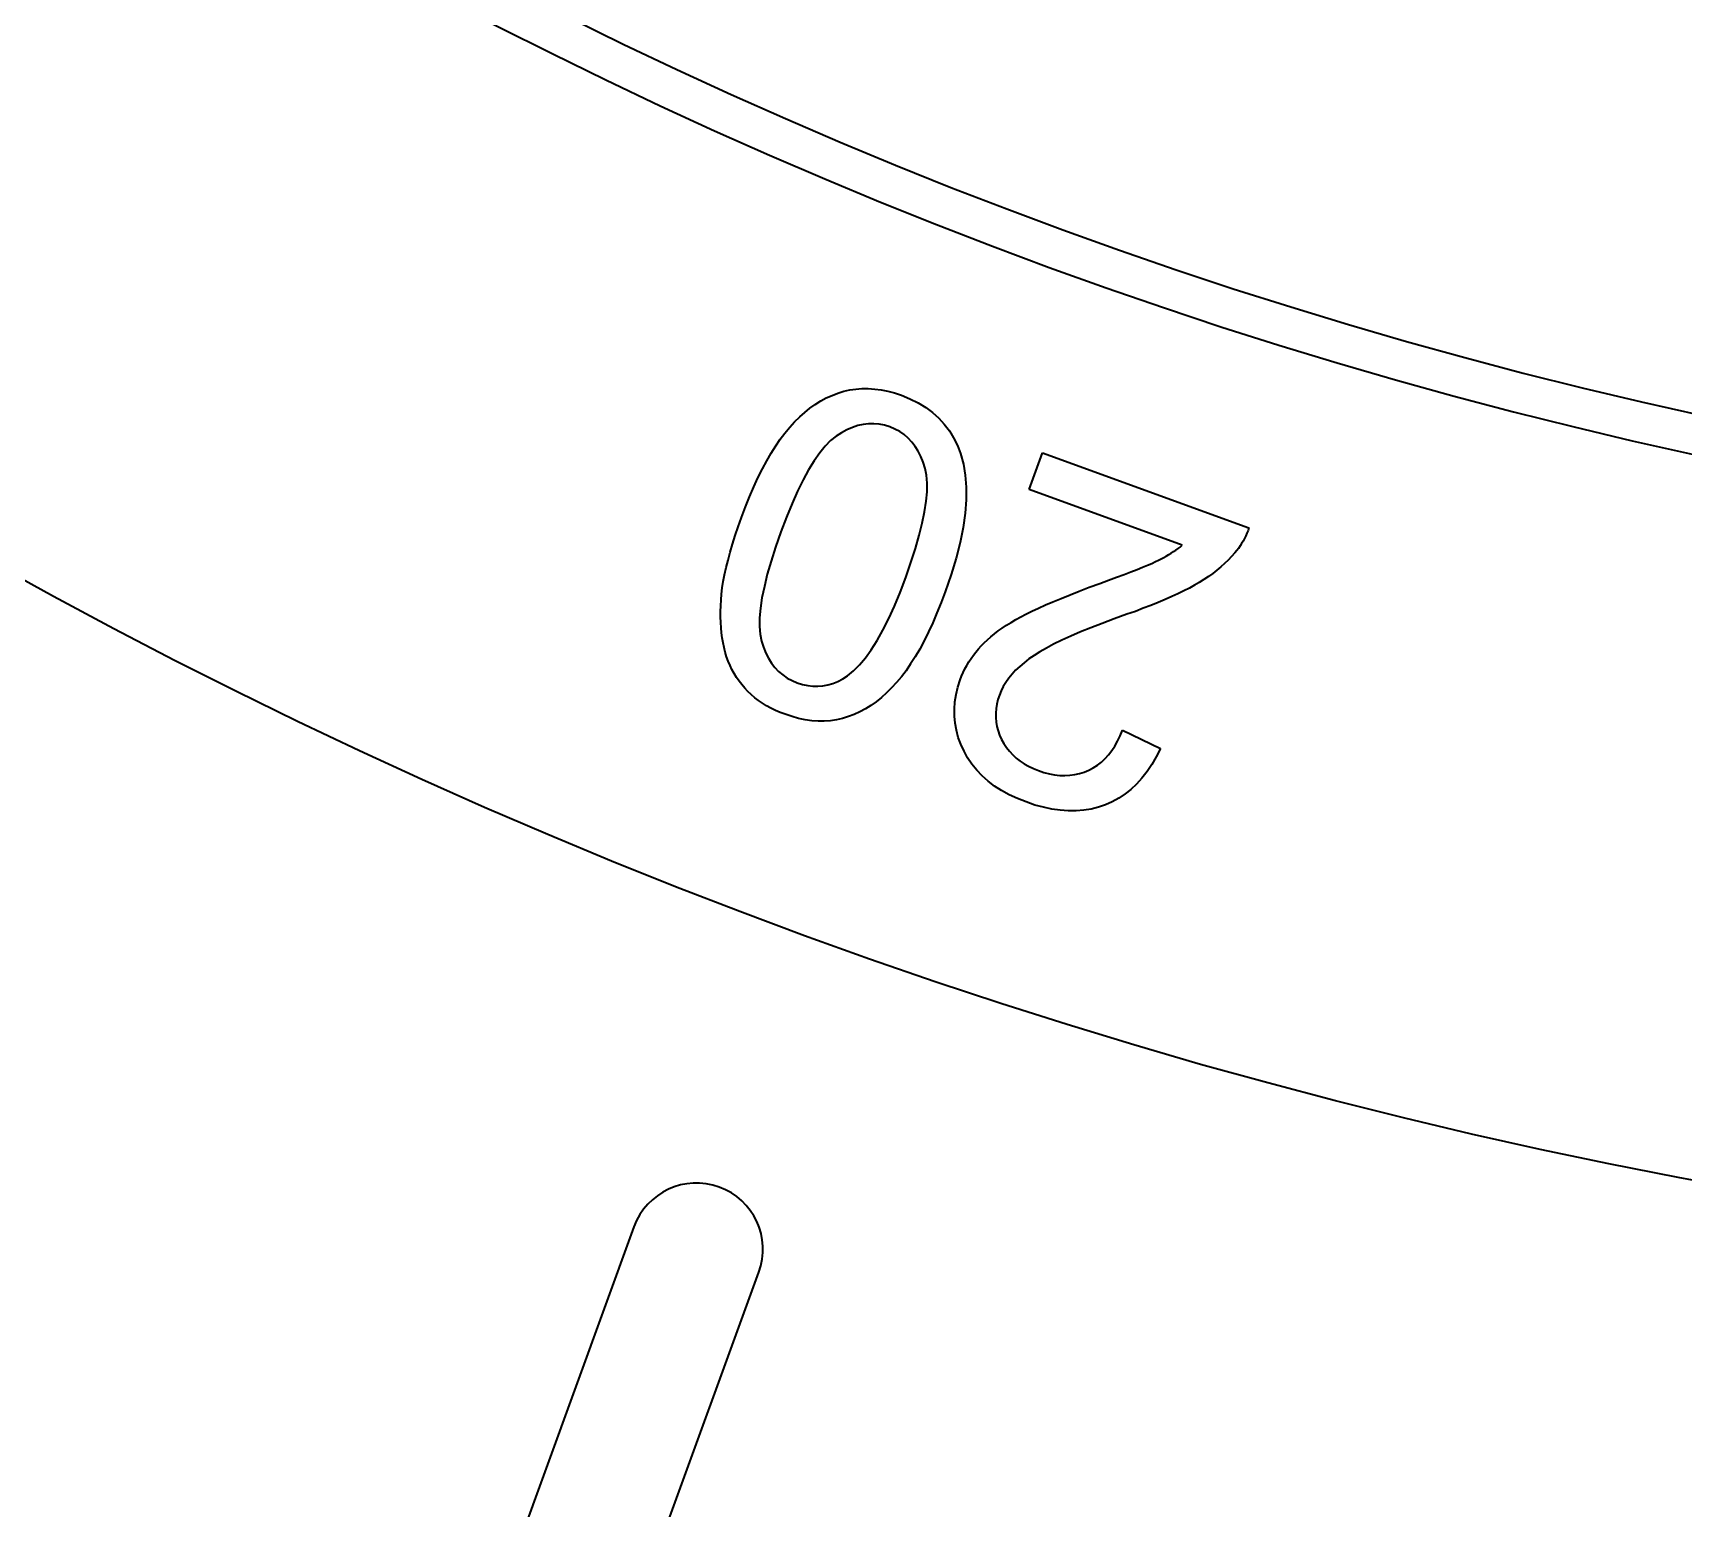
# Model space of a CAD drawing. Extents: x 0 to 297, y 0 to 210.
# Drawn here: x 202.49 to 214.9, y 54.27 to 65.37 of the extents above; entities that cross this region are included whole.
import ezdxf

# ---------------------------------------------------------------- set-up
doc = ezdxf.new("R2010")
doc.units = 0

msp = doc.modelspace()

# ---------------------------------------------------------------- linework, layer by layer
at = {"color": 7, "lineweight": 35, "ltscale": 0.001156}
for p, q in [((208.583, 62.673), (208.628, 62.683)), ((208.618, 60.227), (208.574, 60.213))]:
    msp.add_line(p, q, dxfattribs=at)
at = {"color": 7, "lineweight": 35, "ltscale": 0.001159}
for p, q in [((208.628, 62.683), (208.674, 62.69)), ((208.538, 62.659), (208.583, 62.673))]:
    msp.add_line(p, q, dxfattribs=at)
at = {"color": 7, "lineweight": 35, "ltscale": 0.001168}
msp.add_line((208.674, 62.69), (208.72, 62.694), dxfattribs=at)
at = {"color": 7, "lineweight": 35, "ltscale": 0.001184}
msp.add_line((208.72, 62.694), (208.767, 62.694), dxfattribs=at)
at = {"color": 7, "lineweight": 35, "ltscale": 0.001206}
msp.add_line((208.767, 62.694), (208.816, 62.69), dxfattribs=at)
at = {"color": 7, "lineweight": 35, "ltscale": 0.001234}
for p, q in [((208.816, 62.69), (208.865, 62.683)), ((209.953, 60.998), (209.997, 61.019))]:
    msp.add_line(p, q, dxfattribs=at)
at = {"color": 7, "lineweight": 35, "ltscale": 0.001269}
msp.add_line((208.865, 62.683), (208.914, 62.673), dxfattribs=at)
at = {"color": 7, "lineweight": 35, "ltscale": 0.001231}
msp.add_line((208.329, 62.546), (208.369, 62.574), dxfattribs=at)
at = {"color": 7, "lineweight": 35, "ltscale": 0.001208}
msp.add_line((208.369, 62.574), (208.41, 62.6), dxfattribs=at)
at = {"color": 7, "lineweight": 35, "ltscale": 0.00119}
msp.add_line((208.41, 62.6), (208.452, 62.623), dxfattribs=at)
at = {"color": 7, "lineweight": 35, "ltscale": 0.001175}
msp.add_line((208.452, 62.623), (208.495, 62.642), dxfattribs=at)
at = {"color": 7, "lineweight": 35, "ltscale": 0.001166}
for p, q in [((208.495, 62.642), (208.538, 62.659)), ((207.664, 61.148), (207.67, 61.194))]:
    msp.add_line(p, q, dxfattribs=at)
at = {"color": 7, "lineweight": 35, "ltscale": 0.001306}
msp.add_line((208.914, 62.673), (208.965, 62.66), dxfattribs=at)
at = {"color": 7, "lineweight": 35, "ltscale": 0.00135}
msp.add_line((208.965, 62.66), (209.016, 62.643), dxfattribs=at)
at = {"color": 7, "lineweight": 35, "ltscale": 0.00177}
msp.add_line((209.016, 62.643), (209.081, 62.616), dxfattribs=at)
at = {"color": 7, "lineweight": 35, "ltscale": 0.001703}
msp.add_line((209.081, 62.616), (209.142, 62.585), dxfattribs=at)
at = {"color": 7, "lineweight": 35, "ltscale": 0.001646}
msp.add_line((209.142, 62.585), (209.199, 62.551), dxfattribs=at)
at = {"color": 7, "lineweight": 35, "ltscale": 0.001362}
msp.add_line((208.177, 62.402), (208.214, 62.443), dxfattribs=at)
at = {"color": 7, "lineweight": 35, "ltscale": 0.001324}
msp.add_line((208.214, 62.443), (208.252, 62.48), dxfattribs=at)
at = {"color": 7, "lineweight": 35, "ltscale": 0.001289}
msp.add_line((208.252, 62.48), (208.29, 62.514), dxfattribs=at)
at = {"color": 7, "lineweight": 35, "ltscale": 0.001258}
for p, q in [((208.29, 62.514), (208.329, 62.546)), ((208.867, 60.371), (208.827, 60.339))]:
    msp.add_line(p, q, dxfattribs=at)
at = {"color": 7, "lineweight": 35, "ltscale": 0.001016}
for p, q in [((208.77, 62.429), (208.729, 62.424)), ((209.095, 62.291), (209.067, 62.321))]:
    msp.add_line(p, q, dxfattribs=at)
at = {"color": 7, "lineweight": 35, "ltscale": 0.001006}
for p, q in [((208.81, 62.429), (208.77, 62.429)), ((208.85, 62.426), (208.81, 62.429))]:
    msp.add_line(p, q, dxfattribs=at)
at = {"color": 7, "lineweight": 35, "ltscale": 0.001601}
for p, q in [((209.199, 62.551), (209.25, 62.513)), ((210.835, 61.041), (210.775, 61.018))]:
    msp.add_line(p, q, dxfattribs=at)
at = {"color": 7, "lineweight": 35, "ltscale": 0.001571}
msp.add_line((209.25, 62.513), (209.297, 62.471), dxfattribs=at)
at = {"color": 7, "lineweight": 35, "ltscale": 0.001554}
msp.add_line((209.297, 62.471), (209.339, 62.426), dxfattribs=at)
at = {"color": 7, "lineweight": 35, "ltscale": 0.001528}
msp.add_line((208.072, 62.262), (208.106, 62.313), dxfattribs=at)
at = {"color": 7, "lineweight": 35, "ltscale": 0.001458}
for p, q in [((208.106, 62.313), (208.141, 62.359)), ((210.785, 59.72), (210.742, 59.68))]:
    msp.add_line(p, q, dxfattribs=at)
at = {"color": 7, "lineweight": 35, "ltscale": 0.001403}
for p, q in [((208.141, 62.359), (208.177, 62.402)), ((210.55, 59.564), (210.497, 59.546))]:
    msp.add_line(p, q, dxfattribs=at)
at = {"color": 7, "lineweight": 35, "ltscale": 0.001317}
msp.add_line((208.525, 62.335), (208.484, 62.302), dxfattribs=at)
at = {"color": 7, "lineweight": 35, "ltscale": 0.00122}
msp.add_line((208.566, 62.361), (208.525, 62.335), dxfattribs=at)
at = {"color": 7, "lineweight": 35, "ltscale": 0.001162}
msp.add_line((208.607, 62.383), (208.566, 62.361), dxfattribs=at)
at = {"color": 7, "lineweight": 35, "ltscale": 0.001112}
msp.add_line((208.648, 62.401), (208.607, 62.383), dxfattribs=at)
at = {"color": 7, "lineweight": 35, "ltscale": 0.00107}
msp.add_line((208.689, 62.415), (208.648, 62.401), dxfattribs=at)
at = {"color": 7, "lineweight": 35, "ltscale": 0.001038}
msp.add_line((208.729, 62.424), (208.689, 62.415), dxfattribs=at)
at = {"color": 7, "lineweight": 35, "ltscale": 0.001019}
for p, q in [((208.89, 62.418), (208.85, 62.426)), ((209.004, 62.37), (208.968, 62.389)), ((208.124, 60.54), (208.158, 60.517))]:
    msp.add_line(p, q, dxfattribs=at)
at = {"color": 7, "lineweight": 35, "ltscale": 0.001041}
for p, q in [((208.93, 62.405), (208.89, 62.418)), ((211.291, 61.258), (211.256, 61.236))]:
    msp.add_line(p, q, dxfattribs=at)
at = {"color": 7, "lineweight": 35, "ltscale": 0.001042}
for p, q in [((208.968, 62.389), (208.93, 62.405)), ((207.657, 60.976), (207.657, 61.017)), ((208.039, 60.629), (208.065, 60.596))]:
    msp.add_line(p, q, dxfattribs=at)
at = {"color": 7, "lineweight": 35, "ltscale": 0.001005}
for p, q in [((209.037, 62.347), (209.004, 62.37)), ((209.067, 62.321), (209.037, 62.347))]:
    msp.add_line(p, q, dxfattribs=at)
at = {"color": 7, "lineweight": 35, "ltscale": 0.001552}
msp.add_line((209.339, 62.426), (209.377, 62.376), dxfattribs=at)
at = {"color": 7, "lineweight": 35, "ltscale": 0.001564}
msp.add_line((209.377, 62.376), (209.409, 62.323), dxfattribs=at)
at = {"color": 7, "lineweight": 35, "ltscale": 0.001591}
msp.add_line((209.409, 62.323), (209.437, 62.266), dxfattribs=at)
at = {"color": 7, "lineweight": 35, "ltscale": 0.001674}
msp.add_line((208.004, 62.15), (208.037, 62.208), dxfattribs=at)
at = {"color": 7, "lineweight": 35, "ltscale": 0.0016}
msp.add_line((208.037, 62.208), (208.072, 62.262), dxfattribs=at)
at = {"color": 7, "lineweight": 35, "ltscale": 0.001802}
for p, q in [((208.402, 62.21), (208.36, 62.151)), ((207.956, 61.041), (207.95, 60.969))]:
    msp.add_line(p, q, dxfattribs=at)
at = {"color": 7, "lineweight": 35, "ltscale": 0.001627}
msp.add_line((208.443, 62.26), (208.402, 62.21), dxfattribs=at)
at = {"color": 7, "lineweight": 35, "ltscale": 0.001465}
msp.add_line((208.484, 62.302), (208.443, 62.26), dxfattribs=at)
at = {"color": 7, "lineweight": 35, "ltscale": 0.001036}
msp.add_line((209.12, 62.258), (209.095, 62.291), dxfattribs=at)
at = {"color": 7, "lineweight": 35, "ltscale": 0.001068}
msp.add_line((209.143, 62.222), (209.12, 62.258), dxfattribs=at)
at = {"color": 7, "lineweight": 35, "ltscale": 0.00111}
msp.add_line((209.162, 62.182), (209.143, 62.222), dxfattribs=at)
at = {"color": 7, "lineweight": 35, "ltscale": 0.00116}
msp.add_line((209.179, 62.139), (209.162, 62.182), dxfattribs=at)
at = {"color": 7, "lineweight": 35, "ltscale": 0.001632}
msp.add_line((209.437, 62.266), (209.461, 62.205), dxfattribs=at)
at = {"color": 7, "lineweight": 35, "ltscale": 0.002032}
msp.add_line((209.461, 62.205), (209.482, 62.126), dxfattribs=at)
at = {"color": 7, "lineweight": 35, "ltscale": 0.007375}
msp.add_line((209.976, 61.934), (210.077, 62.211), dxfattribs=at)
at = {"color": 7, "lineweight": 35, "ltscale": 0.041311}
msp.add_line((210.077, 62.211), (211.629, 61.646), dxfattribs=at)
at = {"color": 7, "lineweight": 35, "ltscale": 0.001829}
msp.add_line((207.938, 62.023), (207.971, 62.089), dxfattribs=at)
at = {"color": 7, "lineweight": 35, "ltscale": 0.001751}
msp.add_line((207.971, 62.089), (208.004, 62.15), dxfattribs=at)
at = {"color": 7, "lineweight": 35, "ltscale": 0.002174}
for p, q in [((208.319, 62.083), (208.277, 62.007)), ((209.346, 61.165), (209.315, 61.084))]:
    msp.add_line(p, q, dxfattribs=at)
at = {"color": 7, "lineweight": 35, "ltscale": 0.001984}
msp.add_line((208.36, 62.151), (208.319, 62.083), dxfattribs=at)
at = {"color": 7, "lineweight": 35, "ltscale": 0.001217}
msp.add_line((209.194, 62.092), (209.179, 62.139), dxfattribs=at)
at = {"color": 7, "lineweight": 35, "ltscale": 0.001314}
msp.add_line((209.204, 62.041), (209.194, 62.092), dxfattribs=at)
at = {"color": 7, "lineweight": 35, "ltscale": 0.002132}
msp.add_line((209.482, 62.126), (209.496, 62.042), dxfattribs=at)
at = {"color": 7, "lineweight": 35, "ltscale": 0.001991}
msp.add_line((207.875, 61.88), (207.906, 61.954), dxfattribs=at)
at = {"color": 7, "lineweight": 35, "ltscale": 0.001909}
msp.add_line((207.906, 61.954), (207.938, 62.023), dxfattribs=at)
at = {"color": 7, "lineweight": 35, "ltscale": 0.002366}
msp.add_line((208.277, 62.007), (208.236, 61.922), dxfattribs=at)
at = {"color": 7, "lineweight": 35, "ltscale": 0.001463}
for p, q in [((209.209, 61.982), (209.204, 62.041)), ((209.623, 59.781), (209.583, 59.824))]:
    msp.add_line(p, q, dxfattribs=at)
at = {"color": 7, "lineweight": 35, "ltscale": 0.001626}
msp.add_line((209.209, 61.917), (209.209, 61.982), dxfattribs=at)
at = {"color": 7, "lineweight": 35, "ltscale": 0.002251}
msp.add_line((209.496, 62.042), (209.503, 61.952), dxfattribs=at)
at = {"color": 7, "lineweight": 35, "ltscale": 0.002386}
msp.add_line((209.503, 61.952), (209.503, 61.857), dxfattribs=at)
at = {"color": 7, "lineweight": 35, "ltscale": 0.030653}
msp.add_line((211.128, 61.515), (209.976, 61.934), dxfattribs=at)
at = {"color": 7, "lineweight": 35, "ltscale": 0.002073}
msp.add_line((207.844, 61.803), (207.875, 61.88), dxfattribs=at)
at = {"color": 7, "lineweight": 35, "ltscale": 0.002765}
msp.add_line((208.194, 61.828), (208.152, 61.726), dxfattribs=at)
at = {"color": 7, "lineweight": 35, "ltscale": 0.002564}
msp.add_line((208.236, 61.922), (208.194, 61.828), dxfattribs=at)
at = {"color": 7, "lineweight": 35, "ltscale": 0.001986}
msp.add_line((209.191, 61.767), (209.202, 61.846), dxfattribs=at)
at = {"color": 7, "lineweight": 35, "ltscale": 0.001801}
msp.add_line((209.202, 61.846), (209.209, 61.917), dxfattribs=at)
at = {"color": 7, "lineweight": 35, "ltscale": 0.002536}
msp.add_line((209.503, 61.857), (209.495, 61.756), dxfattribs=at)
at = {"color": 7, "lineweight": 35, "ltscale": 0.001821}
msp.add_line((207.789, 61.654), (207.814, 61.723), dxfattribs=at)
at = {"color": 7, "lineweight": 35, "ltscale": 0.002158}
msp.add_line((207.814, 61.723), (207.844, 61.803), dxfattribs=at)
at = {"color": 7, "lineweight": 35, "ltscale": 0.002967}
msp.add_line((208.152, 61.726), (208.11, 61.615), dxfattribs=at)
at = {"color": 7, "lineweight": 35, "ltscale": 0.002176}
msp.add_line((209.173, 61.682), (209.191, 61.767), dxfattribs=at)
at = {"color": 7, "lineweight": 35, "ltscale": 0.002697}
msp.add_line((209.495, 61.756), (209.48, 61.649), dxfattribs=at)
at = {"color": 7, "lineweight": 35, "ltscale": 0.001669}
msp.add_line((207.747, 61.524), (207.767, 61.588), dxfattribs=at)
at = {"color": 7, "lineweight": 35, "ltscale": 0.001745}
msp.add_line((207.767, 61.588), (207.789, 61.654), dxfattribs=at)
at = {"color": 7, "lineweight": 35, "ltscale": 0.002983}
msp.add_line((208.11, 61.615), (208.071, 61.502), dxfattribs=at)
at = {"color": 7, "lineweight": 35, "ltscale": 0.00257}
msp.add_line((209.122, 61.491), (209.151, 61.59), dxfattribs=at)
at = {"color": 7, "lineweight": 35, "ltscale": 0.002371}
msp.add_line((209.151, 61.59), (209.173, 61.682), dxfattribs=at)
at = {"color": 7, "lineweight": 35, "ltscale": 0.002868}
msp.add_line((209.48, 61.649), (209.457, 61.537), dxfattribs=at)
at = {"color": 7, "lineweight": 35, "ltscale": 0.000540549}
msp.add_line((211.596, 61.565), (211.585, 61.546), dxfattribs=at)
at = {"color": 7, "lineweight": 35, "ltscale": 0.000542434}
msp.add_line((211.605, 61.585), (211.596, 61.565), dxfattribs=at)
at = {"color": 7, "lineweight": 35, "ltscale": 0.000544502}
msp.add_line((211.614, 61.605), (211.605, 61.585), dxfattribs=at)
at = {"color": 7, "lineweight": 35, "ltscale": 0.000548053}
msp.add_line((211.622, 61.625), (211.614, 61.605), dxfattribs=at)
at = {"color": 7, "lineweight": 35, "ltscale": 0.00055234}
msp.add_line((211.629, 61.646), (211.622, 61.625), dxfattribs=at)
at = {"color": 7, "lineweight": 35, "ltscale": 0.001521}
msp.add_line((207.713, 61.404), (207.729, 61.463), dxfattribs=at)
at = {"color": 7, "lineweight": 35, "ltscale": 0.001595}
msp.add_line((207.729, 61.463), (207.747, 61.524), dxfattribs=at)
at = {"color": 7, "lineweight": 35, "ltscale": 0.002778}
msp.add_line((208.071, 61.502), (208.037, 61.396), dxfattribs=at)
at = {"color": 7, "lineweight": 35, "ltscale": 0.002772}
msp.add_line((209.088, 61.385), (209.122, 61.491), dxfattribs=at)
at = {"color": 7, "lineweight": 35, "ltscale": 0.003047}
msp.add_line((209.457, 61.537), (209.427, 61.418), dxfattribs=at)
at = {"color": 7, "lineweight": 35, "ltscale": 0.000539751}
msp.add_line((211.008, 61.434), (211.027, 61.445), dxfattribs=at)
at = {"color": 7, "lineweight": 35, "ltscale": 0.000531408}
msp.add_line((211.027, 61.445), (211.045, 61.456), dxfattribs=at)
at = {"color": 7, "lineweight": 35, "ltscale": 0.00052268}
msp.add_line((211.045, 61.456), (211.062, 61.467), dxfattribs=at)
at = {"color": 7, "lineweight": 35, "ltscale": 0.000514934}
msp.add_line((211.062, 61.467), (211.08, 61.479), dxfattribs=at)
at = {"color": 7, "lineweight": 35, "ltscale": 0.000508079}
msp.add_line((211.08, 61.479), (211.096, 61.491), dxfattribs=at)
at = {"color": 7, "lineweight": 35, "ltscale": 0.000499853}
msp.add_line((211.096, 61.491), (211.112, 61.502), dxfattribs=at)
at = {"color": 7, "lineweight": 35, "ltscale": 0.000493509}
msp.add_line((211.112, 61.502), (211.128, 61.515), dxfattribs=at)
at = {"color": 7, "lineweight": 35, "ltscale": 0.000906821}
msp.add_line((211.523, 61.458), (211.499, 61.431), dxfattribs=at)
at = {"color": 7, "lineweight": 35, "ltscale": 0.000545934}
msp.add_line((211.537, 61.475), (211.523, 61.458), dxfattribs=at)
at = {"color": 7, "lineweight": 35, "ltscale": 0.000543484}
msp.add_line((211.55, 61.492), (211.537, 61.475), dxfattribs=at)
at = {"color": 7, "lineweight": 35, "ltscale": 0.000541746}
msp.add_line((211.563, 61.51), (211.55, 61.492), dxfattribs=at)
at = {"color": 7, "lineweight": 35, "ltscale": 0.000540435}
msp.add_line((211.574, 61.528), (211.563, 61.51), dxfattribs=at)
at = {"color": 7, "lineweight": 35, "ltscale": 0.000540292}
msp.add_line((211.585, 61.546), (211.574, 61.528), dxfattribs=at)
at = {"color": 7, "lineweight": 35, "ltscale": 0.001375}
msp.add_line((207.687, 61.294), (207.699, 61.348), dxfattribs=at)
at = {"color": 7, "lineweight": 35, "ltscale": 0.001447}
msp.add_line((207.699, 61.348), (207.713, 61.404), dxfattribs=at)
at = {"color": 7, "lineweight": 35, "ltscale": 0.002575}
msp.add_line((208.037, 61.396), (208.008, 61.297), dxfattribs=at)
at = {"color": 7, "lineweight": 35, "ltscale": 0.002975}
msp.add_line((209.049, 61.273), (209.088, 61.385), dxfattribs=at)
at = {"color": 7, "lineweight": 35, "ltscale": 0.003233}
msp.add_line((209.427, 61.418), (209.39, 61.295), dxfattribs=at)
at = {"color": 7, "lineweight": 35, "ltscale": 0.00137}
msp.add_line((210.69, 61.296), (210.741, 61.315), dxfattribs=at)
at = {"color": 7, "lineweight": 35, "ltscale": 0.001248}
msp.add_line((210.741, 61.315), (210.788, 61.334), dxfattribs=at)
at = {"color": 7, "lineweight": 35, "ltscale": 0.001123}
msp.add_line((210.788, 61.334), (210.83, 61.35), dxfattribs=at)
at = {"color": 7, "lineweight": 35, "ltscale": 0.001}
msp.add_line((210.83, 61.35), (210.867, 61.366), dxfattribs=at)
at = {"color": 7, "lineweight": 35, "ltscale": 0.000877366}
msp.add_line((210.867, 61.366), (210.899, 61.379), dxfattribs=at)
at = {"color": 7, "lineweight": 35, "ltscale": 0.000754009}
msp.add_line((210.899, 61.379), (210.926, 61.392), dxfattribs=at)
at = {"color": 7, "lineweight": 35, "ltscale": 0.000630762}
msp.add_line((210.926, 61.392), (210.949, 61.403), dxfattribs=at)
at = {"color": 7, "lineweight": 35, "ltscale": 0.000565897}
msp.add_line((210.949, 61.403), (210.969, 61.413), dxfattribs=at)
at = {"color": 7, "lineweight": 35, "ltscale": 0.000556228}
msp.add_line((210.969, 61.413), (210.989, 61.423), dxfattribs=at)
at = {"color": 7, "lineweight": 35, "ltscale": 0.000547467}
msp.add_line((210.989, 61.423), (211.008, 61.434), dxfattribs=at)
at = {"color": 7, "lineweight": 35, "ltscale": 0.000981634}
msp.add_line((211.388, 61.328), (211.357, 61.304), dxfattribs=at)
at = {"color": 7, "lineweight": 35, "ltscale": 0.000963975}
msp.add_line((211.418, 61.353), (211.388, 61.328), dxfattribs=at)
at = {"color": 7, "lineweight": 35, "ltscale": 0.000948228}
msp.add_line((211.446, 61.378), (211.418, 61.353), dxfattribs=at)
at = {"color": 7, "lineweight": 35, "ltscale": 0.000932447}
msp.add_line((211.473, 61.404), (211.446, 61.378), dxfattribs=at)
at = {"color": 7, "lineweight": 35, "ltscale": 0.000919092}
msp.add_line((211.499, 61.431), (211.473, 61.404), dxfattribs=at)
at = {"color": 7, "lineweight": 35, "ltscale": 0.001233}
msp.add_line((207.67, 61.194), (207.677, 61.243), dxfattribs=at)
at = {"color": 7, "lineweight": 35, "ltscale": 0.001304}
msp.add_line((207.677, 61.243), (207.687, 61.294), dxfattribs=at)
at = {"color": 7, "lineweight": 35, "ltscale": 0.002179}
msp.add_line((207.986, 61.205), (207.968, 61.12), dxfattribs=at)
at = {"color": 7, "lineweight": 35, "ltscale": 0.002375}
msp.add_line((208.008, 61.297), (207.986, 61.205), dxfattribs=at)
at = {"color": 7, "lineweight": 35, "ltscale": 0.002982}
msp.add_line((209.007, 61.161), (209.049, 61.273), dxfattribs=at)
at = {"color": 7, "lineweight": 35, "ltscale": 0.003424}
msp.add_line((209.39, 61.295), (209.346, 61.165), dxfattribs=at)
at = {"color": 7, "lineweight": 35, "ltscale": 0.002}
msp.add_line((210.354, 61.17), (210.429, 61.199), dxfattribs=at)
at = {"color": 7, "lineweight": 35, "ltscale": 0.002111}
msp.add_line((210.429, 61.199), (210.508, 61.228), dxfattribs=at)
at = {"color": 7, "lineweight": 35, "ltscale": 0.001741}
msp.add_line((210.508, 61.228), (210.574, 61.252), dxfattribs=at)
at = {"color": 7, "lineweight": 35, "ltscale": 0.001618}
for p, q in [((210.574, 61.252), (210.634, 61.275)), ((210.148, 59.531), (210.085, 59.545))]:
    msp.add_line(p, q, dxfattribs=at)
at = {"color": 7, "lineweight": 35, "ltscale": 0.001495}
msp.add_line((210.634, 61.275), (210.69, 61.296), dxfattribs=at)
at = {"color": 7, "lineweight": 35, "ltscale": 0.001164}
for p, q in [((211.181, 61.193), (211.139, 61.172)), ((208.483, 60.196), (208.437, 60.193)), ((208.662, 60.243), (208.618, 60.227))]:
    msp.add_line(p, q, dxfattribs=at)
at = {"color": 7, "lineweight": 35, "ltscale": 0.001103}
msp.add_line((211.219, 61.214), (211.181, 61.193), dxfattribs=at)
at = {"color": 7, "lineweight": 35, "ltscale": 0.001063}
for p, q in [((211.256, 61.236), (211.219, 61.214)), ((210.621, 60.005), (210.642, 60.042))]:
    msp.add_line(p, q, dxfattribs=at)
at = {"color": 7, "lineweight": 35, "ltscale": 0.00102}
msp.add_line((211.325, 61.281), (211.291, 61.258), dxfattribs=at)
at = {"color": 7, "lineweight": 35, "ltscale": 0.001001}
msp.add_line((211.357, 61.304), (211.325, 61.281), dxfattribs=at)
at = {"color": 7, "lineweight": 35, "ltscale": 0.001092}
msp.add_line((207.658, 61.06), (207.661, 61.104), dxfattribs=at)
at = {"color": 7, "lineweight": 35, "ltscale": 0.001118}
msp.add_line((207.661, 61.104), (207.664, 61.148), dxfattribs=at)
at = {"color": 7, "lineweight": 35, "ltscale": 0.001987}
msp.add_line((207.968, 61.12), (207.956, 61.041), dxfattribs=at)
at = {"color": 7, "lineweight": 35, "ltscale": 0.00279}
msp.add_line((208.964, 61.058), (209.007, 61.161), dxfattribs=at)
at = {"color": 7, "lineweight": 35, "ltscale": 0.002088}
msp.add_line((209.315, 61.084), (209.284, 61.006), dxfattribs=at)
at = {"color": 7, "lineweight": 35, "ltscale": 0.001452}
for p, q in [((210.046, 61.042), (210.099, 61.066)), ((209.441, 60.448), (209.459, 60.503))]:
    msp.add_line(p, q, dxfattribs=at)
at = {"color": 7, "lineweight": 35, "ltscale": 0.00156}
msp.add_line((210.099, 61.066), (210.156, 61.091), dxfattribs=at)
at = {"color": 7, "lineweight": 35, "ltscale": 0.00167}
msp.add_line((210.156, 61.091), (210.218, 61.116), dxfattribs=at)
at = {"color": 7, "lineweight": 35, "ltscale": 0.00178}
msp.add_line((210.218, 61.116), (210.284, 61.143), dxfattribs=at)
at = {"color": 7, "lineweight": 35, "ltscale": 0.00189}
msp.add_line((210.284, 61.143), (210.354, 61.17), dxfattribs=at)
at = {"color": 7, "lineweight": 35, "ltscale": 0.001474}
for p, q in [((210.947, 61.085), (210.892, 61.063)), ((210.329, 59.519), (210.27, 59.518))]:
    msp.add_line(p, q, dxfattribs=at)
at = {"color": 7, "lineweight": 35, "ltscale": 0.001411}
msp.add_line((210.999, 61.107), (210.947, 61.085), dxfattribs=at)
at = {"color": 7, "lineweight": 35, "ltscale": 0.001349}
for p, q in [((211.049, 61.129), (210.999, 61.107)), ((209.43, 60.124), (209.42, 60.177))]:
    msp.add_line(p, q, dxfattribs=at)
at = {"color": 7, "lineweight": 35, "ltscale": 0.001286}
msp.add_line((211.095, 61.15), (211.049, 61.129), dxfattribs=at)
at = {"color": 7, "lineweight": 35, "ltscale": 0.001225}
msp.add_line((211.139, 61.172), (211.095, 61.15), dxfattribs=at)
at = {"color": 7, "lineweight": 35, "ltscale": 0.001066}
msp.add_line((207.657, 61.017), (207.658, 61.06), dxfattribs=at)
at = {"color": 7, "lineweight": 35, "ltscale": 0.001018}
msp.add_line((207.658, 60.935), (207.657, 60.976), dxfattribs=at)
at = {"color": 7, "lineweight": 35, "ltscale": 0.001624}
msp.add_line((207.95, 60.969), (207.95, 60.904), dxfattribs=at)
at = {"color": 7, "lineweight": 35, "ltscale": 0.002417}
msp.add_line((208.878, 60.877), (208.921, 60.964), dxfattribs=at)
at = {"color": 7, "lineweight": 35, "ltscale": 0.002601}
msp.add_line((208.921, 60.964), (208.964, 61.058), dxfattribs=at)
at = {"color": 7, "lineweight": 35, "ltscale": 0.002004}
msp.add_line((209.284, 61.006), (209.252, 60.933), dxfattribs=at)
at = {"color": 7, "lineweight": 35, "ltscale": 0.001023}
msp.add_line((209.841, 60.935), (209.876, 60.956), dxfattribs=at)
at = {"color": 7, "lineweight": 35, "ltscale": 0.001056}
msp.add_line((209.876, 60.956), (209.913, 60.977), dxfattribs=at)
at = {"color": 7, "lineweight": 35, "ltscale": 0.001125}
msp.add_line((209.913, 60.977), (209.953, 60.998), dxfattribs=at)
at = {"color": 7, "lineweight": 35, "ltscale": 0.001342}
msp.add_line((209.997, 61.019), (210.046, 61.042), dxfattribs=at)
at = {"color": 7, "lineweight": 35, "ltscale": 0.002416}
msp.add_line((210.616, 60.962), (210.525, 60.928), dxfattribs=at)
at = {"color": 7, "lineweight": 35, "ltscale": 0.002562}
msp.add_line((210.712, 60.996), (210.616, 60.962), dxfattribs=at)
at = {"color": 7, "lineweight": 35, "ltscale": 0.001665}
msp.add_line((210.775, 61.018), (210.712, 60.996), dxfattribs=at)
at = {"color": 7, "lineweight": 35, "ltscale": 0.001537}
msp.add_line((210.892, 61.063), (210.835, 61.041), dxfattribs=at)
at = {"color": 7, "lineweight": 35, "ltscale": 0.000996672}
msp.add_line((207.661, 60.895), (207.658, 60.935), dxfattribs=at)
at = {"color": 7, "lineweight": 35, "ltscale": 0.000974569}
msp.add_line((207.664, 60.856), (207.661, 60.895), dxfattribs=at)
at = {"color": 7, "lineweight": 35, "ltscale": 0.000954139}
msp.add_line((207.669, 60.819), (207.664, 60.856), dxfattribs=at)
at = {"color": 7, "lineweight": 35, "ltscale": 0.000935282}
msp.add_line((207.676, 60.782), (207.669, 60.819), dxfattribs=at)
at = {"color": 7, "lineweight": 35, "ltscale": 0.001461}
msp.add_line((207.95, 60.904), (207.954, 60.846), dxfattribs=at)
at = {"color": 7, "lineweight": 35, "ltscale": 0.001311}
msp.add_line((207.954, 60.846), (207.965, 60.795), dxfattribs=at)
at = {"color": 7, "lineweight": 35, "ltscale": 0.002236}
msp.add_line((208.834, 60.799), (208.878, 60.877), dxfattribs=at)
at = {"color": 7, "lineweight": 35, "ltscale": 0.001839}
for p, q in [((209.22, 60.863), (209.187, 60.797)), ((210.289, 60.831), (210.222, 60.801))]:
    msp.add_line(p, q, dxfattribs=at)
at = {"color": 7, "lineweight": 35, "ltscale": 0.001921}
msp.add_line((209.252, 60.933), (209.22, 60.863), dxfattribs=at)
at = {"color": 7, "lineweight": 35, "ltscale": 0.000848678}
msp.add_line((209.663, 60.805), (209.689, 60.827), dxfattribs=at)
at = {"color": 7, "lineweight": 35, "ltscale": 0.000875258}
msp.add_line((209.689, 60.827), (209.716, 60.85), dxfattribs=at)
at = {"color": 7, "lineweight": 35, "ltscale": 0.000903625}
msp.add_line((209.716, 60.85), (209.745, 60.871), dxfattribs=at)
at = {"color": 7, "lineweight": 35, "ltscale": 0.00093207}
msp.add_line((209.745, 60.871), (209.775, 60.893), dxfattribs=at)
at = {"color": 7, "lineweight": 35, "ltscale": 0.000961411}
msp.add_line((209.775, 60.893), (209.807, 60.914), dxfattribs=at)
at = {"color": 7, "lineweight": 35, "ltscale": 0.000993364}
msp.add_line((209.807, 60.914), (209.841, 60.935), dxfattribs=at)
at = {"color": 7, "lineweight": 35, "ltscale": 0.001982}
msp.add_line((210.362, 60.863), (210.289, 60.831), dxfattribs=at)
at = {"color": 7, "lineweight": 35, "ltscale": 0.002126}
msp.add_line((210.441, 60.895), (210.362, 60.863), dxfattribs=at)
at = {"color": 7, "lineweight": 35, "ltscale": 0.002271}
msp.add_line((210.525, 60.928), (210.441, 60.895), dxfattribs=at)
at = {"color": 7, "lineweight": 35, "ltscale": 0.00091757}
msp.add_line((207.683, 60.746), (207.676, 60.782), dxfattribs=at)
at = {"color": 7, "lineweight": 35, "ltscale": 0.000901706}
msp.add_line((207.692, 60.711), (207.683, 60.746), dxfattribs=at)
at = {"color": 7, "lineweight": 35, "ltscale": 0.000888456}
msp.add_line((207.702, 60.677), (207.692, 60.711), dxfattribs=at)
at = {"color": 7, "lineweight": 35, "ltscale": 0.001215}
msp.add_line((207.965, 60.795), (207.979, 60.748), dxfattribs=at)
at = {"color": 7, "lineweight": 35, "ltscale": 0.001158}
msp.add_line((207.979, 60.748), (207.997, 60.705), dxfattribs=at)
at = {"color": 7, "lineweight": 35, "ltscale": 0.001111}
msp.add_line((207.997, 60.705), (208.017, 60.666), dxfattribs=at)
at = {"color": 7, "lineweight": 35, "ltscale": 0.001891}
msp.add_line((208.746, 60.668), (208.79, 60.729), dxfattribs=at)
at = {"color": 7, "lineweight": 35, "ltscale": 0.00206}
msp.add_line((208.79, 60.729), (208.834, 60.799), dxfattribs=at)
at = {"color": 7, "lineweight": 35, "ltscale": 0.00168}
msp.add_line((209.154, 60.735), (209.12, 60.677), dxfattribs=at)
at = {"color": 7, "lineweight": 35, "ltscale": 0.001759}
msp.add_line((209.187, 60.797), (209.154, 60.735), dxfattribs=at)
at = {"color": 7, "lineweight": 35, "ltscale": 0.000766343}
msp.add_line((209.558, 60.688), (209.577, 60.712), dxfattribs=at)
at = {"color": 7, "lineweight": 35, "ltscale": 0.000773955}
msp.add_line((209.577, 60.712), (209.596, 60.736), dxfattribs=at)
at = {"color": 7, "lineweight": 35, "ltscale": 0.000782541}
msp.add_line((209.596, 60.736), (209.617, 60.76), dxfattribs=at)
at = {"color": 7, "lineweight": 35, "ltscale": 0.000798647}
msp.add_line((209.617, 60.76), (209.639, 60.782), dxfattribs=at)
at = {"color": 7, "lineweight": 35, "ltscale": 0.000822938}
msp.add_line((209.639, 60.782), (209.663, 60.805), dxfattribs=at)
at = {"color": 7, "lineweight": 35, "ltscale": 0.001279}
msp.add_line((210.057, 60.714), (210.014, 60.687), dxfattribs=at)
at = {"color": 7, "lineweight": 35, "ltscale": 0.001415}
msp.add_line((210.106, 60.742), (210.057, 60.714), dxfattribs=at)
at = {"color": 7, "lineweight": 35, "ltscale": 0.001555}
msp.add_line((210.161, 60.771), (210.106, 60.742), dxfattribs=at)
at = {"color": 7, "lineweight": 35, "ltscale": 0.001696}
msp.add_line((210.222, 60.801), (210.161, 60.771), dxfattribs=at)
at = {"color": 7, "lineweight": 35, "ltscale": 0.000875945}
msp.add_line((207.714, 60.644), (207.702, 60.677), dxfattribs=at)
at = {"color": 7, "lineweight": 35, "ltscale": 0.000867286}
msp.add_line((207.728, 60.612), (207.714, 60.644), dxfattribs=at)
at = {"color": 7, "lineweight": 35, "ltscale": 0.000859359}
msp.add_line((207.742, 60.581), (207.728, 60.612), dxfattribs=at)
at = {"color": 7, "lineweight": 35, "ltscale": 0.000854505}
msp.add_line((207.759, 60.551), (207.742, 60.581), dxfattribs=at)
at = {"color": 7, "lineweight": 35, "ltscale": 0.001071}
msp.add_line((208.017, 60.666), (208.039, 60.629), dxfattribs=at)
at = {"color": 7, "lineweight": 35, "ltscale": 0.001022}
msp.add_line((208.065, 60.596), (208.093, 60.567), dxfattribs=at)
at = {"color": 7, "lineweight": 35, "ltscale": 0.001015}
msp.add_line((208.093, 60.567), (208.124, 60.54), dxfattribs=at)
at = {"color": 7, "lineweight": 35, "ltscale": 0.001451}
msp.add_line((208.611, 60.534), (208.657, 60.57), dxfattribs=at)
at = {"color": 7, "lineweight": 35, "ltscale": 0.001583}
msp.add_line((208.657, 60.57), (208.702, 60.615), dxfattribs=at)
at = {"color": 7, "lineweight": 35, "ltscale": 0.001732}
msp.add_line((208.702, 60.615), (208.746, 60.668), dxfattribs=at)
at = {"color": 7, "lineweight": 35, "ltscale": 0.00146}
msp.add_line((209.051, 60.572), (209.016, 60.526), dxfattribs=at)
at = {"color": 7, "lineweight": 35, "ltscale": 0.001532}
msp.add_line((209.086, 60.623), (209.051, 60.572), dxfattribs=at)
at = {"color": 7, "lineweight": 35, "ltscale": 0.001605}
msp.add_line((209.12, 60.677), (209.086, 60.623), dxfattribs=at)
at = {"color": 7, "lineweight": 35, "ltscale": 0.000747865}
msp.add_line((209.481, 60.559), (209.494, 60.586), dxfattribs=at)
at = {"color": 7, "lineweight": 35, "ltscale": 0.000749231}
msp.add_line((209.494, 60.586), (209.509, 60.612), dxfattribs=at)
at = {"color": 7, "lineweight": 35, "ltscale": 0.000751285}
msp.add_line((209.509, 60.612), (209.524, 60.638), dxfattribs=at)
at = {"color": 7, "lineweight": 35, "ltscale": 0.000755401}
msp.add_line((209.524, 60.638), (209.54, 60.663), dxfattribs=at)
at = {"color": 7, "lineweight": 35, "ltscale": 0.000760597}
msp.add_line((209.54, 60.663), (209.558, 60.688), dxfattribs=at)
at = {"color": 7, "lineweight": 35, "ltscale": 0.001008}
msp.add_line((209.875, 60.575), (209.848, 60.545), dxfattribs=at)
at = {"color": 7, "lineweight": 35, "ltscale": 0.001048}
msp.add_line((209.906, 60.604), (209.875, 60.575), dxfattribs=at)
at = {"color": 7, "lineweight": 35, "ltscale": 0.001091}
msp.add_line((209.939, 60.632), (209.906, 60.604), dxfattribs=at)
at = {"color": 7, "lineweight": 35, "ltscale": 0.001137}
msp.add_line((209.975, 60.66), (209.939, 60.632), dxfattribs=at)
at = {"color": 7, "lineweight": 35, "ltscale": 0.001185}
msp.add_line((210.014, 60.687), (209.975, 60.66), dxfattribs=at)
at = {"color": 7, "lineweight": 35, "ltscale": 0.000851249}
msp.add_line((207.776, 60.522), (207.759, 60.551), dxfattribs=at)
at = {"color": 7, "lineweight": 35, "ltscale": 0.000851252}
msp.add_line((207.796, 60.494), (207.776, 60.522), dxfattribs=at)
at = {"color": 7, "lineweight": 35, "ltscale": 0.000853466}
msp.add_line((207.816, 60.467), (207.796, 60.494), dxfattribs=at)
at = {"color": 7, "lineweight": 35, "ltscale": 0.000856842}
msp.add_line((207.839, 60.44), (207.816, 60.467), dxfattribs=at)
at = {"color": 7, "lineweight": 35, "ltscale": 0.001032}
msp.add_line((208.158, 60.517), (208.194, 60.498), dxfattribs=at)
at = {"color": 7, "lineweight": 35, "ltscale": 0.001058}
msp.add_line((208.194, 60.498), (208.233, 60.481), dxfattribs=at)
at = {"color": 7, "lineweight": 35, "ltscale": 0.001037}
msp.add_line((208.233, 60.481), (208.272, 60.469), dxfattribs=at)
at = {"color": 7, "lineweight": 35, "ltscale": 0.001002}
msp.add_line((208.272, 60.469), (208.312, 60.46), dxfattribs=at)
at = {"color": 7, "lineweight": 35, "ltscale": 0.000976883}
msp.add_line((208.312, 60.46), (208.35, 60.456), dxfattribs=at)
at = {"color": 7, "lineweight": 35, "ltscale": 0.00096029}
msp.add_line((208.35, 60.456), (208.389, 60.455), dxfattribs=at)
at = {"color": 7, "lineweight": 35, "ltscale": 0.000954939}
msp.add_line((208.389, 60.455), (208.427, 60.458), dxfattribs=at)
at = {"color": 7, "lineweight": 35, "ltscale": 0.000958746}
msp.add_line((208.427, 60.458), (208.464, 60.465), dxfattribs=at)
at = {"color": 7, "lineweight": 35, "ltscale": 0.00097345}
msp.add_line((208.464, 60.465), (208.502, 60.477), dxfattribs=at)
at = {"color": 7, "lineweight": 35, "ltscale": 0.000997426}
msp.add_line((208.502, 60.477), (208.539, 60.492), dxfattribs=at)
at = {"color": 7, "lineweight": 35, "ltscale": 0.00103}
msp.add_line((208.539, 60.492), (208.575, 60.511), dxfattribs=at)
at = {"color": 7, "lineweight": 35, "ltscale": 0.001072}
msp.add_line((208.575, 60.511), (208.611, 60.534), dxfattribs=at)
at = {"color": 7, "lineweight": 35, "ltscale": 0.001363}
msp.add_line((208.98, 60.483), (208.943, 60.442), dxfattribs=at)
at = {"color": 7, "lineweight": 35, "ltscale": 0.001404}
msp.add_line((209.016, 60.526), (208.98, 60.483), dxfattribs=at)
at = {"color": 7, "lineweight": 35, "ltscale": 0.001413}
msp.add_line((209.427, 60.393), (209.441, 60.448), dxfattribs=at)
at = {"color": 7, "lineweight": 35, "ltscale": 0.000749363}
msp.add_line((209.459, 60.503), (209.469, 60.531), dxfattribs=at)
at = {"color": 7, "lineweight": 35, "ltscale": 0.000747596}
msp.add_line((209.469, 60.531), (209.481, 60.559), dxfattribs=at)
at = {"color": 7, "lineweight": 35, "ltscale": 0.000892247}
msp.add_line((209.782, 60.453), (209.766, 60.421), dxfattribs=at)
at = {"color": 7, "lineweight": 35, "ltscale": 0.000914118}
msp.add_line((209.801, 60.484), (209.782, 60.453), dxfattribs=at)
at = {"color": 7, "lineweight": 35, "ltscale": 0.000941079}
msp.add_line((209.823, 60.515), (209.801, 60.484), dxfattribs=at)
at = {"color": 7, "lineweight": 35, "ltscale": 0.000972915}
msp.add_line((209.848, 60.545), (209.823, 60.515), dxfattribs=at)
at = {"color": 7, "lineweight": 35, "ltscale": 0.00086204}
msp.add_line((207.862, 60.415), (207.839, 60.44), dxfattribs=at)
at = {"color": 7, "lineweight": 35, "ltscale": 0.000867269}
msp.add_line((207.888, 60.392), (207.862, 60.415), dxfattribs=at)
at = {"color": 7, "lineweight": 35, "ltscale": 0.000875284}
msp.add_line((207.914, 60.369), (207.888, 60.392), dxfattribs=at)
at = {"color": 7, "lineweight": 35, "ltscale": 0.000885244}
msp.add_line((207.943, 60.347), (207.914, 60.369), dxfattribs=at)
at = {"color": 7, "lineweight": 35, "ltscale": 0.000898677}
msp.add_line((207.972, 60.327), (207.943, 60.347), dxfattribs=at)
at = {"color": 7, "lineweight": 35, "ltscale": 0.000913294}
msp.add_line((208.003, 60.308), (207.972, 60.327), dxfattribs=at)
at = {"color": 7, "lineweight": 35, "ltscale": 0.00123}
msp.add_line((208.827, 60.339), (208.787, 60.311), dxfattribs=at)
at = {"color": 7, "lineweight": 35, "ltscale": 0.001288}
msp.add_line((208.905, 60.405), (208.867, 60.371), dxfattribs=at)
at = {"color": 7, "lineweight": 35, "ltscale": 0.001325}
msp.add_line((208.943, 60.442), (208.905, 60.405), dxfattribs=at)
at = {"color": 7, "lineweight": 35, "ltscale": 0.001358}
msp.add_line((209.415, 60.284), (209.419, 60.339), dxfattribs=at)
at = {"color": 7, "lineweight": 35, "ltscale": 0.001381}
msp.add_line((209.419, 60.339), (209.427, 60.393), dxfattribs=at)
at = {"color": 7, "lineweight": 35, "ltscale": 0.00085716}
msp.add_line((209.733, 60.321), (209.728, 60.287), dxfattribs=at)
at = {"color": 7, "lineweight": 35, "ltscale": 0.000874435}
msp.add_line((209.742, 60.355), (209.733, 60.321), dxfattribs=at)
at = {"color": 7, "lineweight": 35, "ltscale": 0.000898679}
msp.add_line((209.753, 60.389), (209.742, 60.355), dxfattribs=at)
at = {"color": 7, "lineweight": 35, "ltscale": 0.000875835}
msp.add_line((209.766, 60.421), (209.753, 60.389), dxfattribs=at)
at = {"color": 7, "lineweight": 35, "ltscale": 0.000930085}
msp.add_line((208.036, 60.29), (208.003, 60.308), dxfattribs=at)
at = {"color": 7, "lineweight": 35, "ltscale": 0.000949705}
msp.add_line((208.07, 60.274), (208.036, 60.29), dxfattribs=at)
at = {"color": 7, "lineweight": 35, "ltscale": 0.000970846}
msp.add_line((208.106, 60.258), (208.07, 60.274), dxfattribs=at)
at = {"color": 7, "lineweight": 35, "ltscale": 0.000993807}
msp.add_line((208.143, 60.244), (208.106, 60.258), dxfattribs=at)
at = {"color": 7, "lineweight": 35, "ltscale": 0.001341}
msp.add_line((208.194, 60.227), (208.143, 60.244), dxfattribs=at)
at = {"color": 7, "lineweight": 35, "ltscale": 0.001299}
msp.add_line((208.244, 60.213), (208.194, 60.227), dxfattribs=at)
at = {"color": 7, "lineweight": 35, "ltscale": 0.001262}
msp.add_line((208.293, 60.203), (208.244, 60.213), dxfattribs=at)
at = {"color": 7, "lineweight": 35, "ltscale": 0.001229}
msp.add_line((208.342, 60.196), (208.293, 60.203), dxfattribs=at)
at = {"color": 7, "lineweight": 35, "ltscale": 0.001201}
msp.add_line((208.39, 60.193), (208.342, 60.196), dxfattribs=at)
at = {"color": 7, "lineweight": 35, "ltscale": 0.001155}
msp.add_line((208.529, 60.203), (208.483, 60.196), dxfattribs=at)
at = {"color": 7, "lineweight": 35, "ltscale": 0.001152}
for p, q in [((208.574, 60.213), (208.529, 60.203)), ((210.661, 60.082), (210.678, 60.125))]:
    msp.add_line(p, q, dxfattribs=at)
at = {"color": 7, "lineweight": 35, "ltscale": 0.001173}
msp.add_line((208.704, 60.263), (208.662, 60.243), dxfattribs=at)
at = {"color": 7, "lineweight": 35, "ltscale": 0.001187}
msp.add_line((208.746, 60.286), (208.704, 60.263), dxfattribs=at)
at = {"color": 7, "lineweight": 35, "ltscale": 0.001207}
msp.add_line((208.787, 60.311), (208.746, 60.286), dxfattribs=at)
at = {"color": 7, "lineweight": 35, "ltscale": 0.001346}
msp.add_line((209.415, 60.231), (209.415, 60.284), dxfattribs=at)
at = {"color": 7, "lineweight": 35, "ltscale": 0.001343}
msp.add_line((209.42, 60.177), (209.415, 60.231), dxfattribs=at)
at = {"color": 7, "lineweight": 35, "ltscale": 0.000843236}
msp.add_line((209.728, 60.287), (209.726, 60.253), dxfattribs=at)
at = {"color": 7, "lineweight": 35, "ltscale": 0.000837456}
msp.add_line((209.726, 60.253), (209.726, 60.22), dxfattribs=at)
at = {"color": 7, "lineweight": 35, "ltscale": 0.000836163}
msp.add_line((209.726, 60.22), (209.729, 60.186), dxfattribs=at)
at = {"color": 7, "lineweight": 35, "ltscale": 0.00118}
msp.add_line((208.437, 60.193), (208.39, 60.193), dxfattribs=at)
at = {"color": 7, "lineweight": 35, "ltscale": 0.001366}
msp.add_line((209.444, 60.071), (209.43, 60.124), dxfattribs=at)
at = {"color": 7, "lineweight": 35, "ltscale": 0.001392}
msp.add_line((209.463, 60.019), (209.444, 60.071), dxfattribs=at)
at = {"color": 7, "lineweight": 35, "ltscale": 0.000841136}
msp.add_line((209.729, 60.186), (209.735, 60.153), dxfattribs=at)
at = {"color": 7, "lineweight": 35, "ltscale": 0.000852327}
msp.add_line((209.735, 60.153), (209.744, 60.12), dxfattribs=at)
at = {"color": 7, "lineweight": 35, "ltscale": 0.000869632}
msp.add_line((209.744, 60.12), (209.755, 60.088), dxfattribs=at)
at = {"color": 7, "lineweight": 35, "ltscale": 0.000891388}
msp.add_line((209.755, 60.088), (209.77, 60.055), dxfattribs=at)
at = {"color": 7, "lineweight": 35, "ltscale": 0.001105}
msp.add_line((210.642, 60.042), (210.661, 60.082), dxfattribs=at)
at = {"color": 7, "lineweight": 35, "ltscale": 0.007929}
msp.add_line((210.678, 60.125), (210.964, 59.986), dxfattribs=at)
at = {"color": 7, "lineweight": 35, "ltscale": 0.001427}
msp.add_line((209.487, 59.967), (209.463, 60.019), dxfattribs=at)
at = {"color": 7, "lineweight": 35, "ltscale": 0.001442}
msp.add_line((209.514, 59.916), (209.487, 59.967), dxfattribs=at)
at = {"color": 7, "lineweight": 35, "ltscale": 0.000897677}
msp.add_line((209.77, 60.055), (209.787, 60.024), dxfattribs=at)
at = {"color": 7, "lineweight": 35, "ltscale": 0.0008894}
msp.add_line((209.787, 60.024), (209.807, 59.994), dxfattribs=at)
at = {"color": 7, "lineweight": 35, "ltscale": 0.000886397}
msp.add_line((209.807, 59.994), (209.828, 59.966), dxfattribs=at)
at = {"color": 7, "lineweight": 35, "ltscale": 0.000890013}
msp.add_line((209.828, 59.966), (209.853, 59.94), dxfattribs=at)
at = {"color": 7, "lineweight": 35, "ltscale": 0.00099463}
msp.add_line((210.574, 59.939), (210.598, 59.971), dxfattribs=at)
at = {"color": 7, "lineweight": 35, "ltscale": 0.001025}
msp.add_line((210.598, 59.971), (210.621, 60.005), dxfattribs=at)
at = {"color": 7, "lineweight": 35, "ltscale": 0.001736}
msp.add_line((210.964, 59.986), (210.932, 59.924), dxfattribs=at)
at = {"color": 7, "lineweight": 35, "ltscale": 0.001438}
msp.add_line((209.546, 59.869), (209.514, 59.916), dxfattribs=at)
at = {"color": 7, "lineweight": 35, "ltscale": 0.001445}
msp.add_line((209.583, 59.824), (209.546, 59.869), dxfattribs=at)
at = {"color": 7, "lineweight": 35, "ltscale": 0.000899225}
msp.add_line((209.853, 59.94), (209.879, 59.915), dxfattribs=at)
at = {"color": 7, "lineweight": 35, "ltscale": 0.000914309}
msp.add_line((209.879, 59.915), (209.908, 59.893), dxfattribs=at)
at = {"color": 7, "lineweight": 35, "ltscale": 0.000936285}
msp.add_line((209.908, 59.893), (209.939, 59.872), dxfattribs=at)
at = {"color": 7, "lineweight": 35, "ltscale": 0.000962752}
msp.add_line((209.939, 59.872), (209.973, 59.853), dxfattribs=at)
at = {"color": 7, "lineweight": 35, "ltscale": 0.000993848}
msp.add_line((209.973, 59.853), (210.009, 59.836), dxfattribs=at)
at = {"color": 7, "lineweight": 35, "ltscale": 0.001029}
msp.add_line((210.009, 59.836), (210.047, 59.821), dxfattribs=at)
at = {"color": 7, "lineweight": 35, "ltscale": 0.000933721}
msp.add_line((210.391, 59.81), (210.426, 59.825), dxfattribs=at)
at = {"color": 7, "lineweight": 35, "ltscale": 0.000936976}
msp.add_line((210.426, 59.825), (210.459, 59.842), dxfattribs=at)
at = {"color": 7, "lineweight": 35, "ltscale": 0.000933328}
msp.add_line((210.459, 59.842), (210.49, 59.862), dxfattribs=at)
at = {"color": 7, "lineweight": 35, "ltscale": 0.000937605}
msp.add_line((210.49, 59.862), (210.52, 59.885), dxfattribs=at)
at = {"color": 7, "lineweight": 35, "ltscale": 0.000950235}
msp.add_line((210.52, 59.885), (210.548, 59.911), dxfattribs=at)
at = {"color": 7, "lineweight": 35, "ltscale": 0.000968062}
msp.add_line((210.548, 59.911), (210.574, 59.939), dxfattribs=at)
at = {"color": 7, "lineweight": 35, "ltscale": 0.001602}
msp.add_line((210.899, 59.867), (210.863, 59.814), dxfattribs=at)
at = {"color": 7, "lineweight": 35, "ltscale": 0.001666}
msp.add_line((210.932, 59.924), (210.899, 59.867), dxfattribs=at)
at = {"color": 7, "lineweight": 35, "ltscale": 0.001491}
msp.add_line((209.668, 59.742), (209.623, 59.781), dxfattribs=at)
at = {"color": 7, "lineweight": 35, "ltscale": 0.001529}
msp.add_line((209.717, 59.705), (209.668, 59.742), dxfattribs=at)
at = {"color": 7, "lineweight": 35, "ltscale": 0.001576}
msp.add_line((209.77, 59.671), (209.717, 59.705), dxfattribs=at)
at = {"color": 7, "lineweight": 35, "ltscale": 0.001087}
msp.add_line((210.047, 59.821), (210.088, 59.807), dxfattribs=at)
at = {"color": 7, "lineweight": 35, "ltscale": 0.001047}
msp.add_line((210.088, 59.807), (210.129, 59.797), dxfattribs=at)
at = {"color": 7, "lineweight": 35, "ltscale": 0.001011}
msp.add_line((210.129, 59.797), (210.168, 59.789), dxfattribs=at)
at = {"color": 7, "lineweight": 35, "ltscale": 0.000981701}
msp.add_line((210.168, 59.789), (210.207, 59.785), dxfattribs=at)
at = {"color": 7, "lineweight": 35, "ltscale": 0.000956426}
msp.add_line((210.207, 59.785), (210.246, 59.784), dxfattribs=at)
at = {"color": 7, "lineweight": 35, "ltscale": 0.000938903}
msp.add_line((210.246, 59.784), (210.283, 59.786), dxfattribs=at)
at = {"color": 7, "lineweight": 35, "ltscale": 0.000927908}
msp.add_line((210.283, 59.786), (210.32, 59.791), dxfattribs=at)
at = {"color": 7, "lineweight": 35, "ltscale": 0.000922073}
msp.add_line((210.32, 59.791), (210.356, 59.799), dxfattribs=at)
at = {"color": 7, "lineweight": 35, "ltscale": 0.000923896}
msp.add_line((210.356, 59.799), (210.391, 59.81), dxfattribs=at)
at = {"color": 7, "lineweight": 35, "ltscale": 0.001497}
msp.add_line((210.825, 59.765), (210.785, 59.72), dxfattribs=at)
at = {"color": 7, "lineweight": 35, "ltscale": 0.001546}
msp.add_line((210.863, 59.814), (210.825, 59.765), dxfattribs=at)
at = {"color": 7, "lineweight": 35, "ltscale": 0.00163}
msp.add_line((209.827, 59.639), (209.77, 59.671), dxfattribs=at)
at = {"color": 7, "lineweight": 35, "ltscale": 0.001693}
msp.add_line((209.888, 59.61), (209.827, 59.639), dxfattribs=at)
at = {"color": 7, "lineweight": 35, "ltscale": 0.001762}
msp.add_line((209.954, 59.585), (209.888, 59.61), dxfattribs=at)
at = {"color": 7, "lineweight": 35, "ltscale": 0.001746}
msp.add_line((210.02, 59.562), (209.954, 59.585), dxfattribs=at)
at = {"color": 7, "lineweight": 35, "ltscale": 0.0014}
msp.add_line((210.602, 59.587), (210.55, 59.564), dxfattribs=at)
at = {"color": 7, "lineweight": 35, "ltscale": 0.001399}
msp.add_line((210.651, 59.614), (210.602, 59.587), dxfattribs=at)
at = {"color": 7, "lineweight": 35, "ltscale": 0.001408}
msp.add_line((210.698, 59.645), (210.651, 59.614), dxfattribs=at)
at = {"color": 7, "lineweight": 35, "ltscale": 0.001428}
msp.add_line((210.742, 59.68), (210.698, 59.645), dxfattribs=at)
at = {"color": 7, "lineweight": 35, "ltscale": 0.001679}
msp.add_line((210.085, 59.545), (210.02, 59.562), dxfattribs=at)
at = {"color": 7, "lineweight": 35, "ltscale": 0.001562}
msp.add_line((210.21, 59.523), (210.148, 59.531), dxfattribs=at)
at = {"color": 7, "lineweight": 35, "ltscale": 0.001514}
msp.add_line((210.27, 59.518), (210.21, 59.523), dxfattribs=at)
at = {"color": 7, "lineweight": 35, "ltscale": 0.001443}
msp.add_line((210.387, 59.523), (210.329, 59.519), dxfattribs=at)
at = {"color": 7, "lineweight": 35, "ltscale": 0.001419}
msp.add_line((210.443, 59.532), (210.387, 59.523), dxfattribs=at)
at = {"color": 7, "lineweight": 35, "ltscale": 0.001406}
msp.add_line((210.497, 59.546), (210.443, 59.532), dxfattribs=at)
at = {"color": 7, "lineweight": 35, "ltscale": 0.125}
for p, q in [((207.006, 56.391), (205.296, 51.693)), ((206.235, 51.351), (207.945, 56.049))]:
    msp.add_line(p, q, dxfattribs=at)
at = {"color": 7, "lineweight": 35}
msp.add_circle((222.901, 98.5), 42.5, dxfattribs=at)
for centre, radius, start, end in [((222.901, 98.5), 37.15, 90, 270), ((222.901, 98.5), 36.85, 90, 270), ((207.476, 56.22), 0.5, 340, 160)]:
    msp.add_arc(centre, radius, start, end, dxfattribs=at)

doc.saveas('drawing.dxf')
